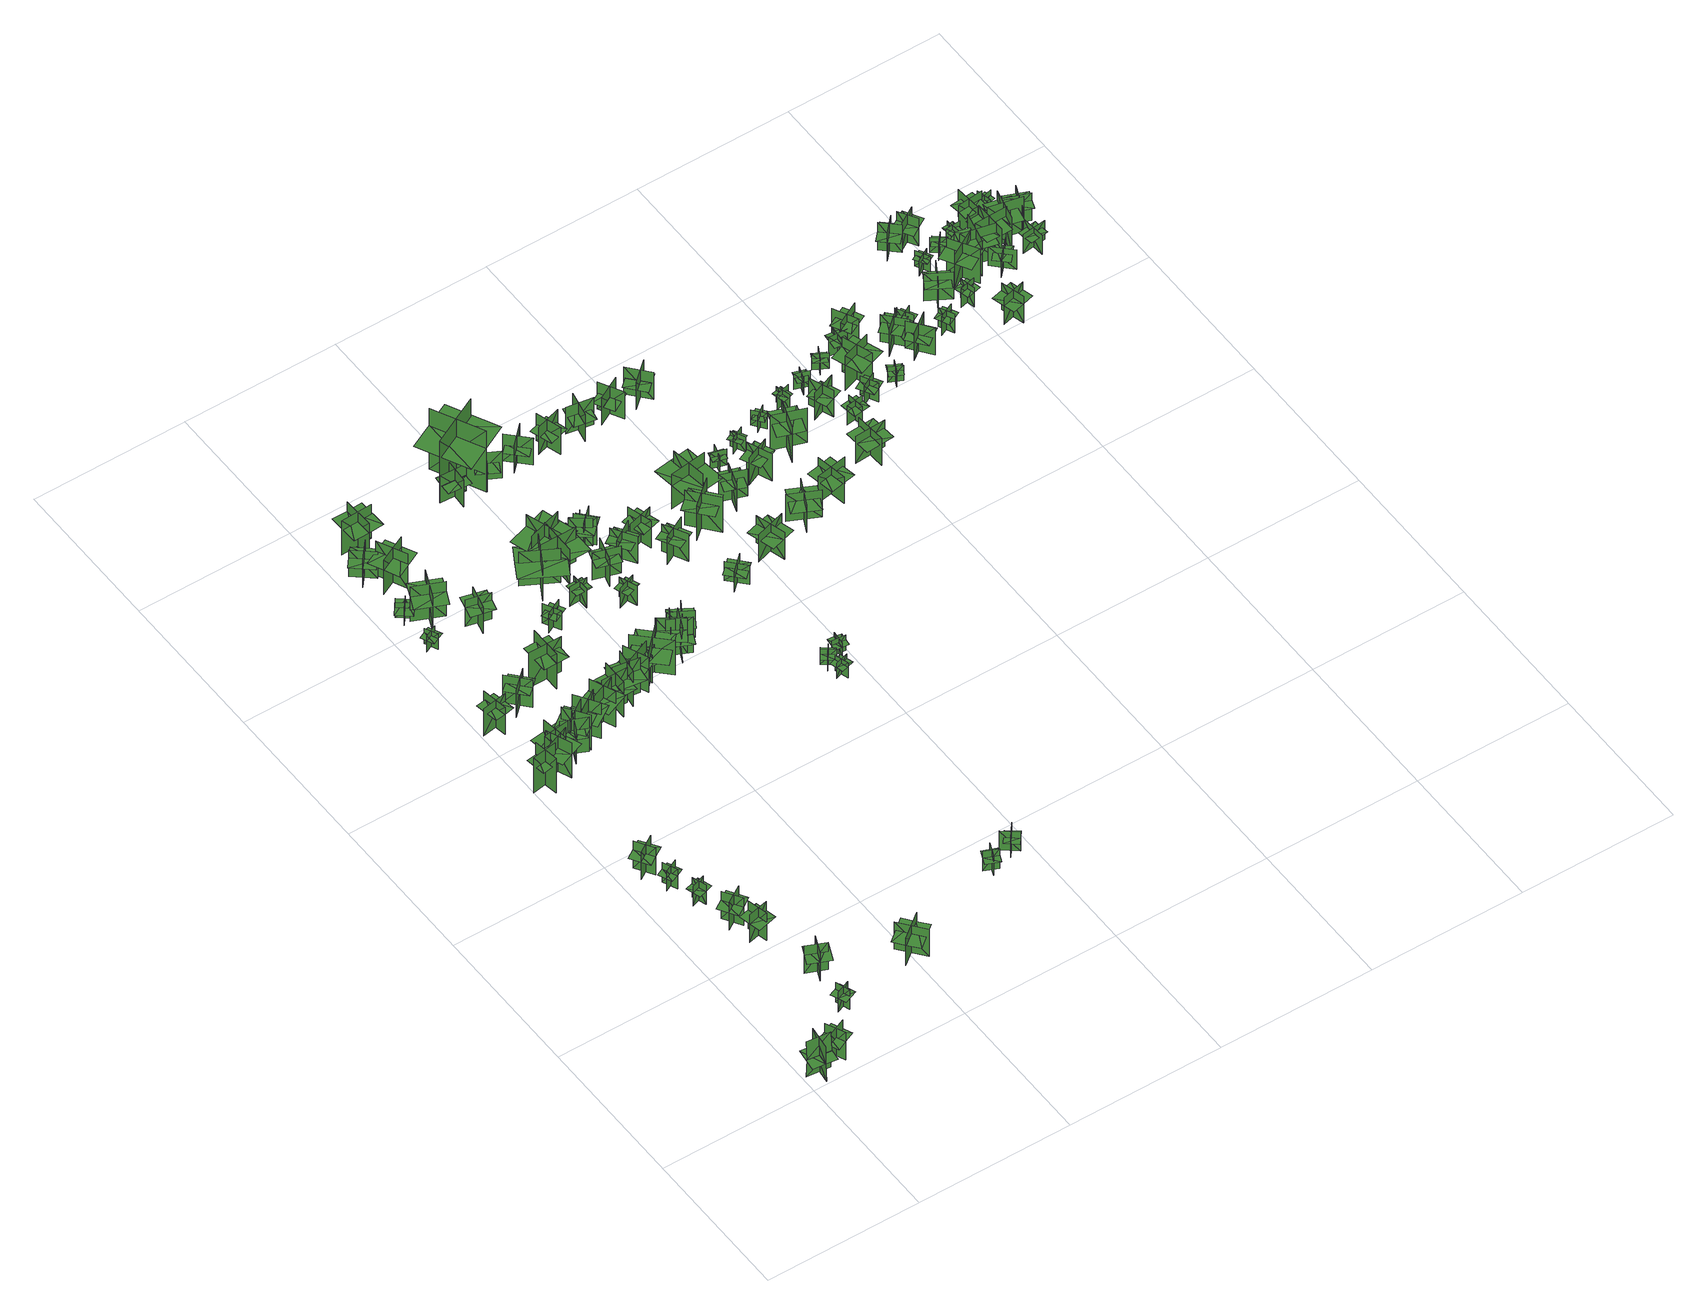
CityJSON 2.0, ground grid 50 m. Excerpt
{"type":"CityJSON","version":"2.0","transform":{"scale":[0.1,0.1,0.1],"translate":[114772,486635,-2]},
"CityObjects":{
"tree1":{"type":"SolitaryVegetationObject","geometry":[{"type":"MultiSurface","lod":"1","boundaries":[[[0,1,2]],[[0,2,3]],[[4,5,6]],[[4,6,7]],[[8,9,5]],[[8,5,4]],[[10,11,1]],[[10,1,0]],[[0,1,12]],[[0,12,13]],[[0,14,15]],[[0,15,1]]]}]},
"tree2":{"type":"SolitaryVegetationObject","geometry":[{"type":"MultiSurface","lod":"1","boundaries":[[[16,17,18]],[[16,18,19]],[[20,21,22]],[[20,22,23]],[[24,25,26]],[[24,26,27]],[[24,28,29]],[[24,29,25]]]}]},
"tree3":{"type":"SolitaryVegetationObject","geometry":[{"type":"MultiSurface","lod":"1","boundaries":[[[30,31,32]],[[30,32,33]],[[34,35,36]],[[34,36,37]],[[38,39,40]],[[38,40,41]],[[38,42,43]],[[38,43,39]]]}]},
"tree4":{"type":"SolitaryVegetationObject","geometry":[{"type":"MultiSurface","lod":"1","boundaries":[[[44,45,46]],[[44,46,47]],[[48,49,50]],[[48,50,51]],[[52,53,54]],[[52,54,55]],[[52,56,57]],[[52,57,53]]]}]},
"tree5":{"type":"SolitaryVegetationObject","geometry":[{"type":"MultiSurface","lod":"1","boundaries":[[[58,59,60]],[[58,60,61]],[[62,63,64]],[[62,64,65]],[[66,67,68]],[[66,68,69]],[[66,70,71]],[[66,71,67]]]}]},
"tree6":{"type":"SolitaryVegetationObject","geometry":[{"type":"MultiSurface","lod":"1","boundaries":[[[72,73,74]],[[72,74,75]],[[76,77,78]],[[76,78,79]],[[80,81,82]],[[80,82,83]],[[80,84,85]],[[80,85,81]]]}]},
"tree7":{"type":"SolitaryVegetationObject","geometry":[{"type":"MultiSurface","lod":"1","boundaries":[[[86,87,88]],[[86,88,89]],[[90,91,92]],[[90,92,93]],[[94,95,96]],[[94,96,97]],[[94,98,99]],[[94,99,95]]]}]},
"tree8":{"type":"SolitaryVegetationObject","geometry":[{"type":"MultiSurface","lod":"1","boundaries":[[[100,101,102]],[[100,102,103]],[[104,105,106]],[[104,106,107]],[[108,109,110]],[[108,110,111]],[[108,112,113]],[[108,113,109]]]}]},
"tree9":{"type":"SolitaryVegetationObject","geometry":[{"type":"MultiSurface","lod":"1","boundaries":[[[114,115,116]],[[114,116,117]],[[118,119,120]],[[118,120,121]],[[122,123,124]],[[122,124,125]],[[122,126,127]],[[122,127,123]]]}]},
"tree10":{"type":"SolitaryVegetationObject","geometry":[{"type":"MultiSurface","lod":"1","boundaries":[[[128,129,130]],[[128,130,131]],[[132,133,134]],[[132,134,135]],[[136,137,138]],[[136,138,139]],[[136,139,140]],[[136,140,141]]]}]},
"tree11":{"type":"SolitaryVegetationObject","geometry":[{"type":"MultiSurface","lod":"1","boundaries":[[[142,143,144]],[[142,144,145]],[[146,147,148]],[[146,148,149]],[[150,151,152]],[[150,152,153]],[[150,154,155]],[[150,155,151]]]}]},
"tree12":{"type":"SolitaryVegetationObject","geometry":[{"type":"MultiSurface","lod":"1","boundaries":[[[156,157,158]],[[156,158,159]],[[160,161,162]],[[160,162,163]],[[164,165,166]],[[164,166,167]],[[164,168,169]],[[164,169,165]]]}]},
"tree13":{"type":"SolitaryVegetationObject","geometry":[{"type":"MultiSurface","lod":"1","boundaries":[[[170,171,172]],[[170,172,173]],[[174,175,176]],[[174,176,177]],[[178,179,180]],[[178,180,181]],[[178,182,183]],[[178,183,179]]]}]},
"tree14":{"type":"SolitaryVegetationObject","geometry":[{"type":"MultiSurface","lod":"1","boundaries":[[[184,185,186]],[[184,186,187]],[[188,189,190]],[[188,190,191]],[[192,193,194]],[[192,194,195]],[[192,195,196]],[[192,196,197]]]}]},
"tree15":{"type":"SolitaryVegetationObject","geometry":[{"type":"MultiSurface","lod":"1","boundaries":[[[198,199,200]],[[198,200,201]],[[202,203,204]],[[202,204,205]],[[206,207,208]],[[206,208,209]],[[206,209,210]],[[206,210,211]]]}]},
"tree16":{"type":"SolitaryVegetationObject","geometry":[{"type":"MultiSurface","lod":"1","boundaries":[[[212,213,214]],[[212,214,215]],[[216,217,218]],[[216,218,219]],[[220,221,222]],[[220,222,223]],[[220,224,225]],[[220,225,221]]]}]},
"tree17":{"type":"SolitaryVegetationObject","geometry":[{"type":"MultiSurface","lod":"1","boundaries":[[[226,227,228]],[[226,228,229]],[[230,231,232]],[[230,232,233]],[[234,235,236]],[[234,236,237]],[[234,238,239]],[[234,239,235]]]}]},
"tree18":{"type":"SolitaryVegetationObject","geometry":[{"type":"MultiSurface","lod":"1","boundaries":[[[240,241,242]],[[240,242,243]],[[244,245,246]],[[244,246,247]],[[248,249,250]],[[248,250,251]],[[248,251,252]],[[248,252,253]]]}]},
"tree19":{"type":"SolitaryVegetationObject","geometry":[{"type":"MultiSurface","lod":"1","boundaries":[[[254,255,256]],[[254,256,257]],[[258,259,260]],[[258,260,261]],[[262,263,264]],[[262,264,265]],[[262,266,267]],[[262,267,263]]]}]},
"tree20":{"type":"SolitaryVegetationObject","geometry":[{"type":"MultiSurface","lod":"1","boundaries":[[[268,269,270]],[[268,270,271]],[[272,273,274]],[[272,274,275]],[[276,277,278]],[[276,278,279]],[[276,279,280]],[[276,280,281]]]}]},
"tree21":{"type":"SolitaryVegetationObject","geometry":[{"type":"MultiSurface","lod":"1","boundaries":[[[282,283,284]],[[282,284,285]],[[286,287,288]],[[286,288,289]],[[290,291,292]],[[290,292,293]],[[290,293,294]],[[290,294,295]]]}]},
"tree22":{"type":"SolitaryVegetationObject","geometry":[{"type":"MultiSurface","lod":"1","boundaries":[[[296,297,298]],[[296,298,299]],[[300,301,302]],[[300,302,303]],[[304,305,306]],[[304,306,307]],[[304,308,309]],[[304,309,305]]]}]},
"tree23":{"type":"SolitaryVegetationObject","geometry":[{"type":"MultiSurface","lod":"1","boundaries":[[[310,311,312]],[[310,312,313]],[[314,315,316]],[[314,316,317]],[[318,319,320]],[[318,320,321]],[[318,321,322]],[[318,322,323]]]}]},
"tree24":{"type":"SolitaryVegetationObject","geometry":[{"type":"MultiSurface","lod":"1","boundaries":[[[324,325,326]],[[324,326,327]],[[328,329,330]],[[328,330,331]],[[332,333,334]],[[332,334,335]],[[332,336,337]],[[332,337,333]]]}]},
"tree25":{"type":"SolitaryVegetationObject","geometry":[{"type":"MultiSurface","lod":"1","boundaries":[[[338,339,340]],[[338,340,341]],[[342,343,344]],[[342,344,345]],[[346,347,348]],[[346,348,349]],[[346,349,350]],[[346,350,351]]]}]},
"tree26":{"type":"SolitaryVegetationObject","geometry":[{"type":"MultiSurface","lod":"1","boundaries":[[[352,353,354]],[[352,354,355]],[[356,357,358]],[[356,358,359]],[[360,361,362]],[[360,362,363]],[[360,364,365]],[[360,365,361]]]}]},
"tree27":{"type":"SolitaryVegetationObject","geometry":[{"type":"MultiSurface","lod":"1","boundaries":[[[366,367,368]],[[366,368,369]],[[370,371,372]],[[370,372,373]],[[374,375,376]],[[374,376,377]],[[374,377,378]],[[374,378,379]]]}]},
"tree28":{"type":"SolitaryVegetationObject","geometry":[{"type":"MultiSurface","lod":"1","boundaries":[[[380,381,382]],[[380,382,383]],[[384,385,386]],[[384,386,387]],[[388,389,390]],[[388,390,391]],[[388,391,392]],[[388,392,393]]]}]},
"tree29":{"type":"SolitaryVegetationObject","geometry":[{"type":"MultiSurface","lod":"1","boundaries":[[[394,395,396]],[[394,396,397]],[[398,399,400]],[[398,400,401]],[[402,403,404]],[[402,404,405]],[[402,406,407]],[[402,407,403]]]}]},
"tree30":{"type":"SolitaryVegetationObject","geometry":[{"type":"MultiSurface","lod":"1","boundaries":[[[408,409,410]],[[408,410,411]],[[412,413,414]],[[412,414,415]],[[416,417,418]],[[416,418,419]],[[416,420,421]],[[416,421,417]]]}]},
"tree31":{"type":"SolitaryVegetationObject","geometry":[{"type":"MultiSurface","lod":"1","boundaries":[[[422,423,424]],[[422,424,425]],[[426,427,428]],[[426,428,429]],[[430,431,432]],[[430,432,433]],[[430,434,435]],[[430,435,431]]]}]},
"tree32":{"type":"SolitaryVegetationObject","geometry":[{"type":"MultiSurface","lod":"1","boundaries":[[[436,437,438]],[[436,438,439]],[[440,441,442]],[[440,442,443]],[[444,445,446]],[[444,446,447]],[[444,448,449]],[[444,449,445]]]}]},
"tree33":{"type":"SolitaryVegetationObject","geometry":[{"type":"MultiSurface","lod":"1","boundaries":[[[450,451,452]],[[450,452,453]],[[454,455,456]],[[454,456,457]],[[458,459,460]],[[458,460,461]],[[458,461,462]],[[458,462,463]]]}]},
"tree34":{"type":"SolitaryVegetationObject","geometry":[{"type":"MultiSurface","lod":"1","boundaries":[[[464,465,466]],[[464,466,467]],[[468,469,470]],[[468,470,471]],[[472,473,474]],[[472,474,475]],[[472,476,477]],[[472,477,473]]]}]},
"tree35":{"type":"SolitaryVegetationObject","geometry":[{"type":"MultiSurface","lod":"1","boundaries":[[[478,479,480]],[[478,480,481]],[[482,483,484]],[[482,484,485]],[[486,487,488]],[[486,488,489]],[[486,489,490]],[[486,490,491]]]}]},
"tree36":{"type":"SolitaryVegetationObject","geometry":[{"type":"MultiSurface","lod":"1","boundaries":[[[492,493,494]],[[492,494,495]],[[496,497,498]],[[496,498,499]],[[500,501,502]],[[500,502,503]],[[500,504,505]],[[500,505,501]]]}]},
"tree37":{"type":"SolitaryVegetationObject","geometry":[{"type":"MultiSurface","lod":"1","boundaries":[[[506,507,508]],[[506,508,509]],[[510,511,512]],[[510,512,513]],[[514,515,516]],[[514,516,517]],[[514,518,519]],[[514,519,515]]]}]},
"tree38":{"type":"SolitaryVegetationObject","geometry":[{"type":"MultiSurface","lod":"1","boundaries":[[[520,521,522]],[[520,522,523]],[[524,525,526]],[[524,526,527]],[[528,529,530]],[[528,530,531]],[[528,531,532]],[[528,532,533]]]}]},
"tree39":{"type":"SolitaryVegetationObject","geometry":[{"type":"MultiSurface","lod":"1","boundaries":[[[534,535,536]],[[534,536,537]],[[538,539,540]],[[538,540,541]],[[542,543,539]],[[542,539,538]],[[544,545,535]],[[544,535,534]],[[534,535,546]],[[534,546,547]],[[534,548,549]],[[534,549,535]]]}]},
"tree40":{"type":"SolitaryVegetationObject","geometry":[{"type":"MultiSurface","lod":"1","boundaries":[[[550,551,552]],[[550,552,553]],[[554,555,556]],[[554,556,557]],[[558,559,560]],[[558,560,561]],[[558,561,562]],[[558,562,563]]]}]},
"tree41":{"type":"SolitaryVegetationObject","geometry":[{"type":"MultiSurface","lod":"1","boundaries":[[[564,565,566]],[[564,566,567]],[[568,569,570]],[[568,570,571]],[[572,573,574]],[[572,574,575]],[[572,575,576]],[[572,576,577]]]}]},
"tree42":{"type":"SolitaryVegetationObject","geometry":[{"type":"MultiSurface","lod":"1","boundaries":[[[578,579,580]],[[578,580,581]],[[582,583,584]],[[582,584,585]],[[586,587,588]],[[586,588,589]],[[586,589,590]],[[586,590,591]]]}]},
"tree43":{"type":"SolitaryVegetationObject","geometry":[{"type":"MultiSurface","lod":"1","boundaries":[[[592,593,594]],[[592,594,595]],[[596,597,598]],[[596,598,599]],[[600,601,602]],[[600,602,603]],[[600,604,605]],[[600,605,601]]]}]},
"tree44":{"type":"SolitaryVegetationObject","geometry":[{"type":"MultiSurface","lod":"1","boundaries":[[[606,607,608]],[[606,608,609]],[[610,611,612]],[[610,612,613]],[[614,615,616]],[[614,616,617]],[[614,618,619]],[[614,619,615]]]}]},
"tree45":{"type":"SolitaryVegetationObject","geometry":[{"type":"MultiSurface","lod":"1","boundaries":[[[620,621,622]],[[620,622,623]],[[624,625,626]],[[624,626,627]],[[628,629,630]],[[628,630,631]],[[628,632,633]],[[628,633,629]]]}]},
"tree46":{"type":"SolitaryVegetationObject","geometry":[{"type":"MultiSurface","lod":"1","boundaries":[[[634,635,636]],[[634,636,637]],[[638,639,640]],[[638,640,641]],[[642,643,644]],[[642,644,645]],[[642,645,646]],[[642,646,647]]]}]},
"tree47":{"type":"SolitaryVegetationObject","geometry":[{"type":"MultiSurface","lod":"1","boundaries":[[[648,649,650]],[[648,650,651]],[[652,653,654]],[[652,654,655]],[[656,657,658]],[[656,658,659]],[[656,660,661]],[[656,661,657]]]}]},
"tree48":{"type":"SolitaryVegetationObject","geometry":[{"type":"MultiSurface","lod":"1","boundaries":[[[662,663,664]],[[662,664,665]],[[666,667,668]],[[666,668,669]],[[670,671,672]],[[670,672,673]],[[670,674,675]],[[670,675,671]]]}]},
"tree49":{"type":"SolitaryVegetationObject","geometry":[{"type":"MultiSurface","lod":"1","boundaries":[[[676,677,678]],[[676,678,679]],[[680,681,682]],[[680,682,683]],[[684,685,686]],[[684,686,687]],[[684,688,689]],[[684,689,685]]]}]},
"tree50":{"type":"SolitaryVegetationObject","geometry":[{"type":"MultiSurface","lod":"1","boundaries":[[[690,691,692]],[[690,692,693]],[[694,695,696]],[[694,696,697]],[[698,699,700]],[[698,700,701]],[[698,702,703]],[[698,703,699]]]}]},
"tree51":{"type":"SolitaryVegetationObject","geometry":[{"type":"MultiSurface","lod":"1","boundaries":[[[704,705,706]],[[704,706,707]],[[708,709,710]],[[708,710,711]],[[712,713,714]],[[712,714,715]],[[712,715,716]],[[712,716,717]]]}]},
"tree52":{"type":"SolitaryVegetationObject","geometry":[{"type":"MultiSurface","lod":"1","boundaries":[[[718,719,720]],[[718,720,721]],[[722,723,724]],[[722,724,725]],[[726,727,728]],[[726,728,729]],[[726,729,730]],[[726,730,731]]]}]},
"tree53":{"type":"SolitaryVegetationObject","geometry":[{"type":"MultiSurface","lod":"1","boundaries":[[[732,733,734]],[[732,734,735]],[[736,737,738]],[[736,738,739]],[[740,741,742]],[[740,742,743]],[[740,744,745]],[[740,745,741]]]}]},
"tree54":{"type":"SolitaryVegetationObject","geometry":[{"type":"MultiSurface","lod":"1","boundaries":[[[746,747,748]],[[746,748,749]],[[750,751,752]],[[750,752,753]],[[754,755,756]],[[754,756,757]],[[754,757,758]],[[754,758,759]]]}]},
"tree55":{"type":"SolitaryVegetationObject","geometry":[{"type":"MultiSurface","lod":"1","boundaries":[[[760,761,762]],[[760,762,763]],[[764,765,766]],[[764,766,767]],[[768,769,770]],[[768,770,771]],[[768,772,773]],[[768,773,769]]]}]},
"tree56":{"type":"SolitaryVegetationObject","geometry":[{"type":"MultiSurface","lod":"1","boundaries":[[[774,775,776]],[[774,776,777]],[[778,779,780]],[[778,780,781]],[[782,783,784]],[[782,784,785]],[[782,786,787]],[[782,787,783]]]}]},
"tree57":{"type":"SolitaryVegetationObject","geometry":[{"type":"MultiSurface","lod":"1","boundaries":[[[788,789,790]],[[788,790,791]],[[792,793,794]],[[792,794,795]],[[796,797,798]],[[796,798,799]],[[796,799,800]],[[796,800,801]]]}]},
"tree58":{"type":"SolitaryVegetationObject","geometry":[{"type":"MultiSurface","lod":"1","boundaries":[[[802,803,804]],[[802,804,805]],[[806,807,808]],[[806,808,809]],[[810,811,812]],[[810,812,813]],[[810,814,815]],[[810,815,811]]]}]},
"tree59":{"type":"SolitaryVegetationObject","geometry":[{"type":"MultiSurface","lod":"1","boundaries":[[[816,817,818]],[[816,818,819]],[[820,821,822]],[[820,822,823]],[[824,825,826]],[[824,826,827]],[[824,828,829]],[[824,829,825]]]}]},
"tree60":{"type":"SolitaryVegetationObject","geometry":[{"type":"MultiSurface","lod":"1","boundaries":[[[830,831,832]],[[830,832,833]],[[834,835,836]],[[834,836,837]],[[838,839,840]],[[838,840,841]],[[838,841,842]],[[838,842,843]]]}]},
"tree61":{"type":"SolitaryVegetationObject","geometry":[{"type":"MultiSurface","lod":"1","boundaries":[[[844,845,846]],[[844,846,847]],[[848,849,850]],[[848,850,851]],[[852,853,854]],[[852,854,855]],[[852,855,856]],[[852,856,857]]]}]},
"tree62":{"type":"SolitaryVegetationObject","geometry":[{"type":"MultiSurface","lod":"1","boundaries":[[[858,859,860]],[[858,860,861]],[[862,863,864]],[[862,864,865]],[[866,867,868]],[[866,868,869]],[[866,870,871]],[[866,871,867]]]}]},
"tree63":{"type":"SolitaryVegetationObject","geometry":[{"type":"MultiSurface","lod":"1","boundaries":[[[872,873,874]],[[872,874,875]],[[876,877,878]],[[876,878,879]],[[880,881,882]],[[880,882,883]],[[880,884,885]],[[880,885,881]]]}]},
"tree64":{"type":"SolitaryVegetationObject","geometry":[{"type":"MultiSurface","lod":"1","boundaries":[[[886,887,888]],[[886,888,889]],[[890,891,892]],[[890,892,893]],[[894,895,896]],[[894,896,897]],[[894,898,899]],[[894,899,895]]]}]},
"tree65":{"type":"SolitaryVegetationObject","geometry":[{"type":"MultiSurface","lod":"1","boundaries":[[[900,901,902]],[[900,902,903]],[[904,905,906]],[[904,906,907]],[[908,909,910]],[[908,910,911]],[[908,911,912]],[[908,912,913]]]}]},
"tree66":{"type":"SolitaryVegetationObject","geometry":[{"type":"MultiSurface","lod":"1","boundaries":[[[914,915,916]],[[914,916,917]],[[918,919,920]],[[918,920,921]],[[922,923,924]],[[922,924,925]],[[922,926,927]],[[922,927,923]]]}]},
"tree67":{"type":"SolitaryVegetationObject","geometry":[{"type":"MultiSurface","lod":"1","boundaries":[[[928,929,930]],[[928,930,931]],[[932,933,934]],[[932,934,935]],[[936,937,938]],[[936,938,939]],[[936,940,941]],[[936,941,937]]]}]},
"tree68":{"type":"SolitaryVegetationObject","geometry":[{"type":"MultiSurface","lod":"1","boundaries":[[[942,943,944]],[[942,944,945]],[[946,947,948]],[[946,948,949]],[[950,951,952]],[[950,952,953]],[[950,954,955]],[[950,955,951]]]}]},
"tree69":{"type":"SolitaryVegetationObject","geometry":[{"type":"MultiSurface","lod":"1","boundaries":[[[956,957,958]],[[956,958,959]],[[960,961,962]],[[960,962,963]],[[964,965,966]],[[964,966,967]],[[964,968,969]],[[964,969,965]]]}]},
"tree70":{"type":"SolitaryVegetationObject","geometry":[{"type":"MultiSurface","lod":"1","boundaries":[[[970,971,972]],[[970,972,973]],[[974,975,976]],[[974,976,977]],[[978,979,980]],[[978,980,981]],[[978,981,982]],[[978,982,983]]]}]},
"tree71":{"type":"SolitaryVegetationObject","geometry":[{"type":"MultiSurface","lod":"1","boundaries":[[[984,985,986]],[[984,986,987]],[[988,989,990]],[[988,990,991]],[[992,993,994]],[[992,994,995]],[[992,996,997]],[[992,997,993]]]}]},
"tree72":{"type":"SolitaryVegetationObject","geometry":[{"type":"MultiSurface","lod":"1","boundaries":[[[998,999,1000]],[[998,1000,1001]],[[1002,1003,1004]],[[1002,1004,1005]],[[1006,1007,1008]],[[1006,1008,1009]],[[1006,1010,1011]],[[1006,1011,1007]]]}]},
"tree73":{"type":"SolitaryVegetationObject","geometry":[{"type":"MultiSurface","lod":"1","boundaries":[[[1012,1013,1014]],[[1012,1014,1015]],[[1016,1017,1018]],[[1016,1018,1019]],[[1020,1021,1022]],[[1020,1022,1023]],[[1020,1024,1025]],[[1020,1025,1021]]]}]},
"tree74":{"type":"SolitaryVegetationObject","geometry":[{"type":"MultiSurface","lod":"1","boundaries":[[[1026,1027,1028]],[[1026,1028,1029]],[[1030,1031,1032]],[[1030,1032,1033]],[[1034,1035,1036]],[[1034,1036,1037]],[[1034,1037,1038]],[[1034,1038,1039]]]}]},
"tree75":{"type":"SolitaryVegetationObject","geometry":[{"type":"MultiSurface","lod":"1","boundaries":[[[1040,1041,1042]],[[1040,1042,1043]],[[1044,1045,1046]],[[1044,1046,1047]],[[1048,1049,1050]],[[1048,1050,1051]],[[1048,1051,1052]],[[1048,1052,1053]]]}]},
"tree76":{"type":"SolitaryVegetationObject","geometry":[{"type":"MultiSurface","lod":"1","boundaries":[[[1054,1055,1056]],[[1054,1056,1057]],[[1058,1059,1060]],[[1058,1060,1061]],[[1062,1063,1064]],[[1062,1064,1065]],[[1062,1066,1067]],[[1062,1067,1063]]]}]},
"tree77":{"type":"SolitaryVegetationObject","geometry":[{"type":"MultiSurface","lod":"1","boundaries":[[[1068,1069,1070]],[[1068,1070,1071]],[[1072,1073,1074]],[[1072,1074,1075]],[[1076,1077,1078]],[[1076,1078,1079]],[[1076,1079,1080]],[[1076,1080,1081]]]}]},
"tree78":{"type":"SolitaryVegetationObject","geometry":[{"type":"MultiSurface","lod":"1","boundaries":[[[1082,1083,1084]],[[1082,1084,1085]],[[1086,1087,1088]],[[1086,1088,1089]],[[1090,1091,1092]],[[1090,1092,1093]],[[1090,1094,1095]],[[1090,1095,1091]]]}]},
"tree79":{"type":"SolitaryVegetationObject","geometry":[{"type":"MultiSurface","lod":"1","boundaries":[[[1096,1097,1098]],[[1096,1098,1099]],[[1100,1101,1102]],[[1100,1102,1103]],[[1104,1105,1106]],[[1104,1106,1107]],[[1104,1107,1108]],[[1104,1108,1109]]]}]},
"tree80":{"type":"SolitaryVegetationObject","geometry":[{"type":"MultiSurface","lod":"1","boundaries":[[[1110,1111,1112]],[[1110,1112,1113]],[[1114,1115,1116]],[[1114,1116,1117]],[[1118,1119,1120]],[[1118,1120,1121]],[[1118,1121,1122]],[[1118,1122,1123]]]}]},
"tree81":{"type":"SolitaryVegetationObject","geometry":[{"type":"MultiSurface","lod":"1","boundaries":[[[1124,1125,1126]],[[1124,1126,1127]],[[1128,1129,1130]],[[1128,1130,1131]],[[1132,1133,1134]],[[1132,1134,1135]],[[1132,1136,1137]],[[1132,1137,1133]]]}]},
"tree82":{"type":"SolitaryVegetationObject","geometry":[{"type":"MultiSurface","lod":"1","boundaries":[[[1138,1139,1140]],[[1138,1140,1141]],[[1142,1143,1144]],[[1142,1144,1145]],[[1146,1147,1148]],[[1146,1148,1149]],[[1146,1149,1150]],[[1146,1150,1151]]]}]},
"tree83":{"type":"SolitaryVegetationObject","geometry":[{"type":"MultiSurface","lod":"1","boundaries":[[[1152,1153,1154]],[[1152,1154,1155]],[[1156,1157,1158]],[[1156,1158,1159]],[[1160,1161,1162]],[[1160,1162,1163]],[[1160,1164,1165]],[[1160,1165,1161]]]}]},
"tree84":{"type":"SolitaryVegetationObject","geometry":[{"type":"MultiSurface","lod":"1","boundaries":[[[1166,1167,1168]],[[1166,1168,1169]],[[1170,1171,1172]],[[1170,1172,1173]],[[1174,1175,1176]],[[1174,1176,1177]],[[1174,1178,1179]],[[1174,1179,1175]]]}]},
"tree85":{"type":"SolitaryVegetationObject","geometry":[{"type":"MultiSurface","lod":"1","boundaries":[[[1180,1181,1182]],[[1180,1182,1183]],[[1184,1185,1186]],[[1184,1186,1187]],[[1188,1189,1190]],[[1188,1190,1191]],[[1188,1192,1193]],[[1188,1193,1189]]]}]},
"tree86":{"type":"SolitaryVegetationObject","geometry":[{"type":"MultiSurface","lod":"1","boundaries":[[[1194,1195,1196]],[[1194,1196,1197]],[[1198,1199,1200]],[[1198,1200,1201]],[[1202,1203,1204]],[[1202,1204,1205]],[[1202,1205,1206]],[[1202,1206,1207]]]}]},
"tree87":{"type":"SolitaryVegetationObject","geometry":[{"type":"MultiSurface","lod":"1","boundaries":[[[1208,1209,1210]],[[1208,1210,1211]],[[1212,1213,1214]],[[1212,1214,1215]],[[1216,1217,1218]],[[1216,1218,1219]],[[1216,1219,1220]],[[1216,1220,1221]]]}]},
"tree88":{"type":"SolitaryVegetationObject","geometry":[{"type":"MultiSurface","lod":"1","boundaries":[[[1222,1223,1224]],[[1222,1224,1225]],[[1226,1227,1228]],[[1226,1228,1229]],[[1230,1231,1232]],[[1230,1232,1233]],[[1230,1234,1235]],[[1230,1235,1231]]]}]},
"tree89":{"type":"SolitaryVegetationObject","geometry":[{"type":"MultiSurface","lod":"1","boundaries":[[[1236,1237,1238]],[[1236,1238,1239]],[[1240,1241,1242]],[[1240,1242,1243]],[[1244,1245,1246]],[[1244,1246,1247]],[[1244,1247,1248]],[[1244,1248,1249]]]}]},
"tree90":{"type":"SolitaryVegetationObject","geometry":[{"type":"MultiSurface","lod":"1","boundaries":[[[1250,1251,1252]],[[1250,1252,1253]],[[1254,1255,1256]],[[1254,1256,1257]],[[1258,1259,1260]],[[1258,1260,1261]],[[1258,1262,1263]],[[1258,1263,1259]]]}]},
"tree91":{"type":"SolitaryVegetationObject","geometry":[{"type":"MultiSurface","lod":"1","boundaries":[[[1264,1265,1266]],[[1264,1266,1267]],[[1268,1269,1270]],[[1268,1270,1271]],[[1272,1273,1274]],[[1272,1274,1275]],[[1272,1276,1277]],[[1272,1277,1273]]]}]},
"tree92":{"type":"SolitaryVegetationObject","geometry":[{"type":"MultiSurface","lod":"1","boundaries":[[[1278,1279,1280]],[[1278,1280,1281]],[[1282,1283,1284]],[[1282,1284,1285]],[[1286,1287,1288]],[[1286,1288,1289]],[[1286,1289,1290]],[[1286,1290,1291]]]}]},
"tree93":{"type":"SolitaryVegetationObject","geometry":[{"type":"MultiSurface","lod":"1","boundaries":[[[1292,1293,1294]],[[1292,1294,1295]],[[1296,1297,1298]],[[1296,1298,1299]],[[1300,1301,1302]],[[1300,1302,1303]],[[1300,1303,1304]],[[1300,1304,1305]]]}]},
"tree94":{"type":"SolitaryVegetationObject","geometry":[{"type":"MultiSurface","lod":"1","boundaries":[[[1306,1307,1308]],[[1306,1308,1309]],[[1310,1311,1312]],[[1310,1312,1313]],[[1314,1315,1316]],[[1314,1316,1317]],[[1314,1318,1319]],[[1314,1319,1315]]]}]},
"tree95":{"type":"SolitaryVegetationObject","geometry":[{"type":"MultiSurface","lod":"1","boundaries":[[[1320,1321,1322]],[[1320,1322,1323]],[[1324,1325,1326]],[[1324,1326,1327]],[[1328,1329,1330]],[[1328,1330,1331]],[[1328,1332,1333]],[[1328,1333,1329]]]}]},
"tree96":{"type":"SolitaryVegetationObject","geometry":[{"type":"MultiSurface","lod":"1","boundaries":[[[1334,1335,1336]],[[1334,1336,1337]],[[1338,1339,1340]],[[1338,1340,1341]],[[1342,1343,1344]],[[1342,1344,1345]],[[1342,1346,1347]],[[1342,1347,1343]]]}]},
"tree97":{"type":"SolitaryVegetationObject","geometry":[{"type":"MultiSurface","lod":"1","boundaries":[[[1348,1349,1350]],[[1348,1350,1351]],[[1352,1353,1354]],[[1352,1354,1355]],[[1356,1357,1358]],[[1356,1358,1359]],[[1356,1360,1361]],[[1356,1361,1357]]]}]},
"tree98":{"type":"SolitaryVegetationObject","geometry":[{"type":"MultiSurface","lod":"1","boundaries":[[[1362,1363,1364]],[[1362,1364,1365]],[[1366,1367,1368]],[[1366,1368,1369]],[[1370,1371,1372]],[[1370,1372,1373]],[[1370,1373,1374]],[[1370,1374,1375]]]}]},
"tree99":{"type":"SolitaryVegetationObject","geometry":[{"type":"MultiSurface","lod":"1","boundaries":[[[1376,1377,1378]],[[1376,1378,1379]],[[1380,1381,1382]],[[1380,1382,1383]],[[1384,1385,1386]],[[1384,1386,1387]],[[1384,1388,1389]],[[1384,1389,1385]]]}]},
"tree100":{"type":"SolitaryVegetationObject","geometry":[{"type":"MultiSurface","lod":"1","boundaries":[[[1390,1391,1392]],[[1390,1392,1393]],[[1394,1395,1396]],[[1394,1396,1397]],[[1398,1399,1400]],[[1398,1400,1401]],[[1398,1402,1403]],[[1398,1403,1399]]]}]},
"tree101":{"type":"SolitaryVegetationObject","geometry":[{"type":"MultiSurface","lod":"1","boundaries":[[[1404,1405,1406]],[[1404,1406,1407]],[[1408,1409,1410]],[[1408,1410,1411]],[[1412,1413,1414]],[[1412,1414,1415]],[[1412,1416,1417]],[[1412,1417,1413]]]}]},
"tree102":{"type":"SolitaryVegetationObject","geometry":[{"type":"MultiSurface","lod":"1","boundaries":[[[1418,1419,1420]],[[1418,1420,1421]],[[1422,1423,1424]],[[1422,1424,1425]],[[1426,1427,1428]],[[1426,1428,1429]],[[1426,1429,1430]],[[1426,1430,1431]]]}]},
"tree103":{"type":"SolitaryVegetationObject","geometry":[{"type":"MultiSurface","lod":"1","boundaries":[[[1432,1433,1434]],[[1432,1434,1435]],[[1436,1437,1438]],[[1436,1438,1439]],[[1440,1441,1442]],[[1440,1442,1443]],[[1440,1444,1445]],[[1440,1445,1441]]]}]},
"tree104":{"type":"SolitaryVegetationObject","geometry":[{"type":"MultiSurface","lod":"1","boundaries":[[[1446,1447,1448]],[[1446,1448,1449]],[[1450,1451,1452]],[[1450,1452,1453]],[[1454,1455,1456]],[[1454,1456,1457]],[[1454,1458,1459]],[[1454,1459,1455]]]}]}
},
"vertices":[
[45,9,81],[54,84,81],[15,89,81],[6,13,81],[12,50,81],[87,40,81],[88,45,151],[12,54,151],[12,54,10],[88,45,10],[48,8,10],[58,84,10],[54,84,151],[45,9,151],[83,4,81],[93,80,81],
[156,86,11],[96,59,11],[96,59,121],[156,86,121],[108,104,11],[136,43,11],[136,43,121],[108,104,121],[108,104,85],[136,43,85],[169,58,85],[141,119,85],[75,89,85],[103,28,85],
[234,233,11],[251,189,11],[251,189,90],[234,233,90],[219,200,11],[263,217,11],[263,217,90],[219,200,90],[219,200,64],[263,217,64],[254,241,64],[210,224,64],[229,176,64],[273,193,64],
[114,942,10],[58,906,10],[58,906,120],[114,942,120],[64,953,10],[100,897,10],[100,897,120],[64,953,120],[64,953,85],[100,897,85],[131,917,85],[94,973,85],[34,933,85],[70,877,85],
[133,852,11],[90,832,11],[90,832,90],[133,852,90],[99,865,11],[119,821,11],[119,821,90],[99,865,90],[99,865,64],[119,821,64],[142,832,64],[123,875,64],[76,854,64],[95,811,64],
[226,370,9],[287,344,9],[287,344,119],[226,370,119],[245,323,9],[271,384,9],[271,384,119],[245,323,119],[245,323,84],[271,384,84],[238,398,84],[211,337,84],[278,308,84],[304,369,84],
[205,654,9],[149,618,9],[149,618,119],[205,654,119],[155,665,9],[191,609,9],[191,609,119],[155,665,119],[155,665,84],[191,609,84],[222,629,84],[186,685,84],[125,645,84],[161,590,84],
[194,591,12],[209,526,12],[209,526,122],[194,591,122],[167,547,12],[232,562,12],[232,562,122],[167,547,122],[167,547,86],[232,562,86],[224,598,86],[159,583,86],[176,512,86],[240,527,86],
[118,746,10],[163,761,10],[163,761,89],[118,746,89],[150,730,10],[135,775,10],[135,775,89],[150,730,89],[150,730,63],[135,775,63],[111,767,63],[126,722,63],[175,738,63],[160,783,63],
[81,1349,9],[0,1336,9],[0,1336,149],[81,1349,149],[37,1380,9],[37,1380,149],[50,1300,149],[50,1300,9],[37,1377,104],[4,1372,104],[14,1308,104],[48,1313,104],[81,1318,104],[71,1383,104],
[56,1346,9],[135,1378,9],[135,1378,151],[56,1346,151],[116,1321,9],[84,1400,9],[84,1400,151],[116,1321,151],[116,1321,105],[84,1400,105],[41,1382,105],[73,1303,105],[160,1338,105],[128,1417,105],
[153,1394,10],[69,1382,10],[69,1382,152],[153,1394,152],[101,1433,10],[113,1349,10],[113,1349,152],[101,1433,152],[101,1433,105],[113,1349,105],[159,1355,105],[147,1440,105],[54,1427,105],[66,1342,105],
[42,1635,14],[56,1553,14],[56,1553,124],[42,1635,124],[5,1581,14],[86,1595,14],[86,1595,124],[5,1581,124],[43,1628,95],[56,1553,95],[89,1559,95],[75,1634,95],[11,1622,95],[24,1548,95],
[136,1406,11],[210,1373,11],[210,1373,150],[136,1406,150],[155,1356,11],[155,1356,150],[188,1430,150],[188,1430,11],[156,1358,105],[187,1345,105],[214,1404,105],[183,1418,105],[152,1432,105],[125,1372,105],
[539,226,10],[477,304,10],[477,304,119],[539,226,119],[547,297,10],[468,235,10],[468,235,119],[547,297,119],[543,295,88],[516,329,88],[444,271,88],[471,237,88],[499,203,88],[571,261,88],
[217,1374,11],[167,1444,11],[167,1444,153],[217,1374,153],[228,1439,11],[158,1389,11],[158,1389,153],[228,1439,153],[228,1439,107],[158,1389,107],[185,1351,107],[255,1401,107],[200,1477,107],[131,1427,107],
[119,1654,13],[175,1593,13],[175,1593,123],[119,1654,123],[117,1588,13],[178,1644,13],[178,1644,123],[117,1588,123],[124,1648,94],[175,1593,94],[199,1615,94],[148,1671,94],[100,1626,94],[151,1571,94],
[93,1941,17],[53,1922,17],[53,1922,79],[93,1941,79],[65,1951,17],[84,1911,17],[84,1911,79],[65,1951,79],[65,1951,62],[45,1941,62],[64,1901,62],[84,1911,62],[104,1920,62],[85,1960,62],
[218,1465,11],[265,1394,11],[265,1394,153],[218,1465,153],[205,1401,11],[276,1448,11],[276,1448,153],[205,1401,153],[205,1401,107],[276,1448,107],[251,1487,107],[179,1440,107],[231,1362,107],[302,1409,107],
[54,2074,18],[54,2074,80],[96,2041,80],[96,2041,18],[89,2077,18],[89,2077,80],[58,2037,80],[58,2037,18],[94,2083,60],[73,2100,60],[34,2050,60],[55,2033,60],[76,2017,60],[115,2067,60],
[112,1979,14],[151,2070,14],[151,2070,153],[112,1979,153],[174,2003,14],[82,2042,14],[82,2042,153],[174,2003,153],[174,2003,114],[193,2049,114],[101,2088,114],[82,2042,114],[62,1996,114],[154,1957,114],
[288,1486,11],[321,1407,11],[321,1407,153],[288,1486,153],[263,1426,11],[342,1458,11],[342,1458,153],[263,1426,153],[263,1426,106],[342,1458,106],[324,1502,106],[245,1469,106],[281,1383,106],[360,1415,106],
[46,2217,16],[96,2276,16],[96,2276,124],[46,2217,124],[98,2221,16],[38,2271,16],[38,2271,124],[98,2221,124],[98,2221,93],[122,2251,93],[63,2301,93],[38,2271,93],[13,2241,93],[73,2192,93],
[266,1716,14],[267,1610,14],[267,1610,155],[266,1716,155],[207,1656,14],[314,1656,14],[314,1656,155],[207,1656,155],[266,1707,118],[267,1610,118],[309,1610,118],[308,1707,118],[224,1706,118],[225,1609,118],
[146,2146,14],[102,2235,14],[102,2235,152],[146,2146,152],[168,2208,14],[79,2164,14],[79,2164,152],[168,2208,152],[168,2208,113],[146,2253,113],[56,2209,113],[79,2164,113],[101,2119,113],[190,2164,113],
[360,1511,9],[360,1425,9],[360,1425,151],[360,1511,151],[314,1464,9],[399,1464,9],[399,1464,151],[314,1464,151],[314,1464,105],[399,1464,105],[399,1511,105],[314,1511,105],[314,1417,105],[400,1418,105],
[237,1967,15],[219,1891,15],[219,1891,123],[237,1967,123],[193,1940,15],[268,1922,15],[268,1922,123],[193,1940,123],[193,1940,93],[184,1902,93],[259,1884,93],[268,1922,93],[277,1959,93],[202,1978,93],
[169,2353,14],[69,2349,14],[69,2349,152],[169,2353,152],[120,2398,14],[124,2299,14],[124,2299,152],[120,2398,152],[120,2398,114],[71,2397,114],[74,2297,114],[124,2299,114],[174,2301,114],[170,2400,114],
[416,1525,10],[403,1441,10],[403,1441,152],[416,1525,152],[364,1486,10],[448,1473,10],[448,1473,152],[364,1486,152],[364,1486,106],[448,1473,106],[455,1520,106],[371,1532,106],[357,1440,106],[441,1427,106],
[495,1512,11],[416,1478,11],[416,1478,153],[495,1512,153],[434,1536,11],[467,1458,11],[467,1458,153],[434,1536,153],[434,1536,106],[467,1458,106],[510,1476,106],[477,1555,106],[391,1518,106],[425,1439,106],
[419,1819,14],[367,1791,14],[367,1791,92],[419,1819,92],[374,1832,14],[402,1780,14],[402,1780,92],[374,1832,92],[415,1817,72],[367,1791,72],[378,1771,72],[426,1796,72],[404,1838,72],[356,1812,72],
[496,1548,12],[495,1482,12],[495,1482,123],[496,1548,123],[460,1512,12],[526,1512,12],[526,1512,123],[460,1512,123],[460,1512,87],[526,1512,87],[526,1548,87],[460,1549,87],[459,1476,87],[526,1476,87],
[471,1561,11],[563,1470,11],[563,1470,151],[471,1561,151],[472,1469,11],[563,1561,11],[563,1561,151],[472,1469,151],[476,1472,112],[516,1433,112],[599,1517,112],[559,1557,112],[519,1596,112],[436,1512,112],
[873,417,8],[855,373,8],[855,373,87],[873,417,87],[839,403,8],[883,385,8],[883,385,87],[839,403,87],[839,403,62],[883,385,62],[893,409,62],[849,427,62],[829,379,62],[873,361,62],
[479,2003,14],[479,2003,153],[421,1898,153],[421,1898,14],[500,1925,14],[500,1925,153],[398,1980,153],[398,1980,14],[516,1916,108],[545,1969,108],[418,2038,108],[389,1985,108],[360,1932,108],[487,1863,108],
[469,1839,15],[528,1842,15],[528,1842,93],[469,1839,93],[504,1808,15],[502,1867,15],[502,1867,93],[504,1808,93],[475,1839,73],[528,1842,73],[527,1865,73],[474,1863,73],[476,1816,73],[530,1818,73],
[571,1503,12],[616,1575,12],[616,1575,154],[571,1503,154],[635,1518,12],[562,1563,12],[562,1563,154],[635,1518,154],[635,1518,108],[562,1563,108],[538,1523,108],[610,1478,108],[659,1557,108],[587,1602,108],
[929,399,10],[965,445,10],[965,445,87],[929,399,87],[966,403,10],[966,403,87],[920,439,87],[920,439,10],[966,403,63],[981,423,63],[944,451,63],[929,432,63],[914,413,63],[951,384,63],
[583,1546,82],[652,1513,82],[669,1549,82],[600,1582,82],[632,1565,82],[599,1496,82],[604,1494,152],[636,1563,152],[636,1563,12],[604,1494,12],[581,1543,12],[650,1510,12],[652,1513,152],[583,1546,152],[566,1511,82],[635,1478,82],
[517,1908,14],[517,1908,153],[517,2028,153],[517,2028,14],[461,1966,14],[461,1966,153],[577,1966,153],[577,1966,14],[443,1966,108],[443,1906,108],[587,1906,108],[587,1966,108],[587,2027,108],[443,2026,108],
[530,1965,15],[530,1965,155],[493,2080,155],[493,2080,15],[458,2004,15],[458,2004,155],[569,2039,155],[569,2039,15],[441,1998,109],[460,1941,109],[597,1985,109],[579,2042,109],[561,2100,109],[423,2056,109],
[636,1540,12],[675,1607,12],[675,1607,120],[636,1540,120],[686,1553,12],[619,1592,12],[619,1592,120],[686,1553,120],[686,1553,89],[705,1587,89],[638,1625,89],[619,1592,89],[600,1558,89],[667,1520,89],
[579,1757,14],[635,1777,14],[635,1777,93],[579,1757,93],[622,1738,14],[601,1793,14],[601,1793,93],[622,1738,93],[584,1759,72],[635,1777,72],[627,1799,72],[576,1781,72],[592,1737,72],[643,1756,72],
[482,2350,13],[398,2355,13],[398,2355,122],[482,2350,122],[447,2389,13],[447,2389,122],[442,2305,122],[442,2305,13],[477,2347,80],[403,2351,80],[401,2317,80],[475,2313,80],[479,2382,80],[405,2386,80],
[656,1862,13],[576,1885,13],[576,1885,122],[656,1862,122],[624,1919,13],[601,1839,13],[601,1839,122],[624,1919,122],[649,1864,94],[576,1885,94],[567,1853,94],[640,1832,94],[658,1895,94],[585,1916,94],
[559,2440,8],[401,2360,8],[401,2360,254],[559,2440,254],[447,2477,8],[527,2319,8],[527,2319,254],[447,2477,254],[447,2477,185],[368,2437,185],[448,2279,185],[527,2319,185],[606,2359,185],[526,2517,185],
[599,1978,14],[637,2033,14],[637,2033,124],[599,1978,124],[649,1987,14],[595,2026,14],[595,2026,124],[649,1987,124],[649,1987,88],[595,2026,88],[574,1996,88],[628,1958,88],[670,2017,88],[616,2055,88],
[665,2031,14],[617,1986,14],[617,1986,125],[665,2031,125],[615,2033,14],[659,1984,14],[659,1984,125],[615,2033,125],[615,2033,89],[659,1984,89],[686,2008,89],[641,2057,89],[588,2008,89],[633,1959,89],
[565,2388,13],[526,2314,13],[526,2314,122],[565,2388,122],[515,2372,13],[515,2372,122],[589,2333,122],[589,2333,13],[566,2382,80],[531,2317,80],[561,2301,80],[596,2366,80],[535,2399,80],[500,2334,80],
[712,1863,14],[666,1932,14],[666,1932,124],[712,1863,124],[724,1927,14],[655,1882,14],[655,1882,124],[724,1927,124],[708,1869,96],[666,1932,96],[639,1914,96],[680,1851,96],[735,1887,96],[693,1950,96],
[929,1234,13],[942,1192,13],[942,1192,74],[929,1234,74],[915,1208,13],[957,1221,13],[957,1221,74],[915,1208,74],[915,1208,57],[921,1187,57],[964,1200,57],[957,1221,57],[950,1242,57],[908,1229,57],
[937,1280,13],[911,1244,13],[911,1244,74],[937,1280,74],[908,1275,13],[944,1250,13],[944,1250,74],[908,1275,74],[908,1275,57],[895,1257,57],[931,1232,57],[944,1250,57],[956,1268,57],[920,1294,57],
[752,1969,13],[775,1890,13],[775,1890,123],[752,1969,123],[721,1912,13],[801,1935,13],[801,1935,123],[721,1912,123],[754,1963,94],[775,1890,94],[807,1899,94],[786,1972,94],[723,1953,94],[744,1881,94],
[951,1284,13],[995,1279,13],[995,1279,74],[951,1284,74],[970,1261,13],[975,1305,13],[975,1305,74],[970,1261,74],[970,1261,57],[992,1258,57],[997,1302,57],[975,1305,57],[953,1307,57],[948,1263,57],
[831,1793,12],[792,1866,12],[792,1866,122],[831,1793,122],[850,1856,12],[777,1817,12],[777,1817,122],[850,1856,122],[828,1799,93],[792,1866,93],[763,1851,93],[799,1784,93],[857,1814,93],[821,1881,93],
[626,2383,13],[686,2324,13],[686,2324,122],[626,2383,122],[627,2330,13],[627,2330,122],[686,2390,122],[686,2390,13],[632,2381,80],[684,2330,80],[708,2354,80],[656,2406,80],[607,2356,80],[659,2305,80],
[921,1678,12],[869,1629,12],[869,1629,90],[921,1678,90],[870,1679,12],[919,1627,12],[919,1627,90],[870,1679,90],[872,1677,68],[849,1656,68],[894,1608,68],[917,1629,68],[940,1650,68],[895,1698,68],
[744,2395,13],[769,2314,13],[769,2314,122],[744,2395,122],[720,2348,13],[720,2348,122],[800,2373,122],[800,2373,13],[749,2391,80],[771,2320,80],[803,2330,80],[782,2401,80],[715,2380,80],[737,2310,80],
[968,1828,12],[899,1909,12],[899,1909,152],[968,1828,152],[974,1912,12],[893,1843,12],[893,1843,152],[974,1912,152],[962,1835,116],[899,1909,116],[867,1881,116],[930,1808,116],[994,1862,116],[931,1936,116],
[986,1682,13],[1082,1710,13],[1082,1710,122],[986,1682,122],[1049,1648,13],[1021,1744,13],[1021,1744,122],[1049,1648,122],[1048,1652,91],[1090,1664,91],[1064,1752,91],[1022,1740,91],[980,1728,91],[1006,1640,91],
[1021,1991,15],[1021,1991,155],[902,1975,155],[902,1975,15],[971,1928,15],[971,1928,155],[955,2043,155],[955,2043,15],[973,1910,109],[1033,1918,109],[1014,2061,109],[954,2053,109],[894,2045,109],[913,1902,109],
[867,2397,13],[851,2314,13],[851,2314,122],[867,2397,122],[823,2367,13],[823,2367,122],[906,2352,122],[906,2352,13],[869,2391,80],[856,2319,80],[889,2313,80],[903,2385,80],[834,2398,80],[821,2325,80],
[1042,1867,14],[1068,1946,14],[1068,1946,123],[1042,1867,123],[1100,1897,14],[1022,1923,14],[1022,1923,123],[1100,1897,123],[1044,1874,95],[1068,1946,95],[1037,1956,95],[1013,1884,95],[1075,1863,95],[1099,1935,95],
[997,2380,13],[923,2339,13],[923,2339,122],[997,2380,122],[946,2394,13],[946,2394,122],[987,2321,122],[987,2321,13],[993,2375,80],[929,2339,80],[946,2309,80],[1010,2345,80],[976,2406,80],[912,2370,80],
[1223,1719,13],[1132,1762,13],[1132,1762,122],[1223,1719,122],[1198,1786,13],[1155,1695,13],[1155,1695,122],[1198,1786,122],[1196,1782,91],[1157,1801,91],[1117,1718,91],[1157,1699,91],[1197,1680,91],[1236,1763,91],
[1118,2023,15],[1072,2036,15],[1072,2036,78],[1118,2023,78],[1099,2056,15],[1086,2011,15],[1086,2011,78],[1099,2056,78],[1114,2025,61],[1072,2036,61],[1067,2018,61],[1109,2007,61],[1119,2042,61],[1077,2054,61],
[1125,1928,14],[1201,1961,14],[1201,1961,123],[1125,1928,123],[1186,1905,14],[1153,1980,14],[1153,1980,123],[1186,1905,123],[1132,1931,95],[1201,1961,95],[1188,1991,95],[1118,1961,95],[1145,1901,95],[1214,1931,95],
[1093,2336,13],[1037,2399,13],[1037,2399,122],[1093,2336,122],[1096,2388,13],[1096,2388,122],[1033,2333,122],[1033,2333,13],[1087,2338,80],[1038,2393,80],[1013,2370,80],[1061,2315,80],[1114,2361,80],[1065,2416,80],
[1186,2032,15],[1164,2074,15],[1164,2074,77],[1186,2032,77],[1197,2068,15],[1155,2046,15],[1155,2046,77],[1197,2068,77],[1184,2036,61],[1164,2074,61],[1147,2065,61],[1168,2027,61],[1201,2045,61],[1180,2083,61],
[1342,1785,12],[1243,1767,12],[1243,1767,120],[1342,1785,120],[1282,1825,12],[1300,1726,12],[1300,1726,120],[1282,1825,120],[1283,1821,90],[1240,1813,90],[1257,1722,90],[1300,1730,90],[1343,1738,90],[1326,1829,90],
[1271,1931,12],[1305,2031,12],[1305,2031,152],[1271,1931,152],[1346,1968,12],[1246,2002,12],[1246,2002,152],[1346,1968,152],[1274,1939,116],[1305,2031,116],[1266,2045,116],[1234,1953,116],[1314,1926,116],[1345,2018,116],
[1292,2102,15],[1255,2073,15],[1255,2073,77],[1292,2102,77],[1254,2106,15],[1284,2069,15],[1284,2069,77],[1254,2106,77],[1288,2100,61],[1255,2073,61],[1267,2058,61],[1300,2085,61],[1277,2114,61],[1243,2087,61],
[1373,2091,14],[1361,2137,14],[1361,2137,77],[1373,2091,77],[1391,2124,14],[1346,2111,14],[1346,2111,77],[1391,2124,77],[1372,2095,61],[1361,2137,61],[1343,2132,61],[1354,2090,61],[1390,2100,61],[1379,2141,61],
[1458,1884,11],[1464,1784,11],[1464,1784,119],[1458,1884,119],[1411,1830,11],[1511,1836,11],[1511,1836,119],[1411,1830,119],[1415,1830,89],[1418,1787,89],[1510,1792,89],[1507,1836,89],[1504,1880,89],[1412,1874,89],
[1408,2022,16],[1484,2051,16],[1484,2051,124],[1408,2022,124],[1456,2001,16],[1456,2001,124],[1426,2077,124],[1426,2077,16],[1456,2001,90],[1488,2013,90],[1464,2074,90],[1432,2062,90],[1401,2050,90],[1424,1989,90],
[1437,2115,15],[1452,2160,15],[1452,2160,77],[1437,2115,77],[1470,2132,15],[1426,2147,15],[1426,2147,77],[1470,2132,77],[1438,2119,61],[1452,2160,61],[1434,2166,61],[1421,2125,61],[1456,2113,61],[1470,2154,61],
[1527,1966,12],[1472,1959,12],[1472,1959,89],[1527,1966,89],[1498,1989,12],[1505,1934,12],[1505,1934,89],[1498,1989,89],[1498,1989,68],[1471,1985,68],[1477,1930,68],[1505,1934,68],[1532,1937,68],[1525,1992,68],
[1548,2155,16],[1506,2177,16],[1506,2177,79],[1548,2155,79],[1537,2191,16],[1515,2149,16],[1515,2149,79],[1537,2191,79],[1544,2157,62],[1506,2177,62],[1497,2161,62],[1536,2140,62],[1553,2173,62],[1515,2194,62],
[1598,2016,14],[1550,1990,14],[1550,1990,91],[1598,2016,91],[1563,2027,14],[1589,1978,14],[1589,1978,91],[1563,2027,91],[1563,2027,69],[1538,2013,69],[1565,1965,69],[1589,1978,69],[1614,1992,69],[1587,2040,69],
[1633,2098,14],[1539,2065,14],[1539,2065,152],[1633,2098,152],[1573,2127,14],[1607,2033,14],[1607,2033,152],[1573,2127,152],[1573,2127,113],[1526,2110,113],[1560,2017,113],[1607,2033,113],[1654,2050,113],[1620,2144,113],
[1596,2156,16],[1601,2215,16],[1601,2215,94],[1596,2156,94],[1631,2187,16],[1572,2191,16],[1572,2191,94],[1631,2187,94],[1596,2161,74],[1601,2215,74],[1577,2217,74],[1573,2163,74],[1619,2159,74],[1624,2213,74],
[1651,2024,13],[1691,2004,13],[1691,2004,75],[1651,2024,75],[1661,1996,13],[1680,2035,13],[1680,2035,75],[1661,1996,75],[1661,1996,58],[1680,1986,58],[1700,2025,58],[1680,2035,58],[1660,2045,58],[1641,2005,58],
[1687,2232,14],[1614,2194,14],[1614,2194,123],[1687,2232,123],[1624,2251,14],[1663,2178,14],[1663,2178,123],[1624,2251,123],[1681,2229,95],[1614,2194,95],[1629,2165,95],[1696,2200,95],[1665,2258,95],[1598,2223,95],
[1709,2099,14],[1771,2154,14],[1771,2154,124],[1709,2099,124],[1775,2096,14],[1720,2158,14],[1720,2158,124],[1775,2096,124],[1715,2104,95],[1771,2154,95],[1749,2179,95],[1693,2128,95],[1736,2080,95],[1793,2130,95],
[1763,2101,12],[1815,2034,12],[1815,2034,121],[1763,2101,121],[1757,2049,12],[1757,2049,121],[1824,2100,121],[1824,2100,12],[1769,2099,80],[1814,2041,80],[1841,2061,80],[1796,2120,80],[1741,2077,80],[1786,2019,80],
[1809,2126,17],[1780,2176,17],[1780,2176,95],[1809,2126,95],[1819,2162,17],[1819,2162,95],[1768,2133,95],[1768,2133,17],[1819,2162,70],[1807,2183,70],[1767,2160,70],[1779,2138,70],[1791,2117,70],[1831,2140,70],
[1904,2068,14],[1881,2113,14],[1881,2113,92],[1904,2068,92],[1916,2103,14],[1870,2080,14],[1870,2080,92],[1916,2103,92],[1916,2103,71],[1904,2125,71],[1859,2102,71],[1870,2080,71],[1881,2058,71],[1927,2082,71],
[1973,2171,15],[1902,2212,15],[1902,2212,125],[1973,2171,125],[1956,2234,15],[1915,2162,15],[1915,2162,125],[1956,2234,125],[1967,2175,96],[1902,2212,96],[1885,2184,96],[1951,2146,96],[1983,2203,96],[1918,2241,96],
[2002,2115,15],[1991,2165,15],[1991,2165,92],[2002,2115,92],[2022,2147,15],[1972,2135,15],[1972,2135,92],[2022,2147,92],[2022,2147,72],[2016,2171,72],[1966,2159,72],[1972,2135,72],[1978,2111,72],[2027,2123,72],
[1905,2391,14],[1950,2440,14],[1950,2440,124],[1905,2391,124],[1956,2394,14],[1907,2439,14],[1907,2439,124],[1956,2394,124],[1956,2394,88],[1907,2439,88],[1882,2412,88],[1931,2367,88],[1980,2420,88],[1932,2465,88],
[1954,2330,17],[1976,2289,17],[1976,2289,80],[1954,2330,80],[1943,2294,17],[1985,2317,17],[1985,2317,80],[1943,2294,80],[1956,2327,64],[1976,2289,64],[1993,2298,64],[1972,2336,64],[1939,2318,64],[1960,2280,64],
[2034,2018,13],[2109,2038,13],[2109,2038,120],[2034,2018,120],[2079,1992,13],[2059,2067,13],[2059,2067,120],[2079,1992,120],[2079,1992,90],[2116,2002,90],[2096,2077,90],[2059,2067,90],[2021,2057,90],[2041,1982,90],
[2015,2265,14],[2065,2179,14],[2065,2179,152],[2015,2265,152],[1997,2201,14],[2084,2251,14],[2084,2251,152],[1997,2201,152],[1997,2201,114],[2022,2158,114],[2108,2208,114],[2084,2251,114],[2059,2294,114],[1972,2244,114],
[1958,2398,14],[2015,2433,14],[2015,2433,124],[1958,2398,124],[2007,2387,14],[1973,2443,14],[1973,2443,124],[2007,2387,124],[2007,2387,88],[1973,2443,89],[1942,2425,89],[1976,2368,88],[2038,2406,88],[2004,2462,89],
[2015,2346,19],[2052,2317,19],[2052,2317,81],[2015,2346,81],[2019,2309,19],[2049,2346,19],[2049,2346,81],[2019,2309,81],[2018,2344,65],[2052,2317,65],[2063,2331,65],[2030,2358,65],[2006,2329,65],[2040,2302,65],
[2155,2231,13],[2051,2255,13],[2051,2255,154],[2155,2231,154],[2110,2302,13],[2086,2198,13],[2086,2198,154],[2110,2302,154],[2146,2233,117],[2051,2255,117],[2042,2214,117],[2137,2192,117],[2156,2274,117],[2061,2296,117],
[2094,2322,17],[2089,2369,17],[2089,2369,79],[2094,2322,79],[2117,2351,17],[2070,2347,17],[2070,2347,79],[2117,2351,79],[2093,2326,63],[2089,2369,63],[2071,2368,63],[2075,2325,63],[2112,2328,63],[2108,2371,63],
[2124,2164,15],[2178,2219,15],[2178,2219,92],[2124,2164,92],[2176,2164,15],[2176,2164,92],[2120,2219,92],[2120,2219,15],[2128,2168,72],[2148,2151,72],[2188,2196,72],[2169,2213,72],[2150,2231,72],[2109,2186,72],
[2155,2204,13],[2153,2311,13],[2153,2311,154],[2155,2204,154],[2213,2265,13],[2107,2263,13],[2107,2263,154],[2213,2265,154],[2155,2213,118],[2153,2311,118],[2111,2310,118],[2113,2213,118],[2197,2214,118],[2195,2311,118],
[2206,2373,15],[2124,2366,15],[2124,2366,124],[2206,2373,124],[2156,2415,15],[2163,2332,15],[2163,2332,124],[2156,2415,124],[2199,2372,96],[2124,2366,96],[2126,2334,96],[2202,2340,96],[2196,2405,96],[2121,2399,96],
[2200,2223,14],[2224,2327,14],[2224,2327,155],[2200,2223,155],[2271,2268,14],[2168,2292,14],[2168,2292,155],[2271,2268,155],[2202,2232,118],[2224,2327,118],[2183,2336,118],[2161,2242,118],[2243,2222,118],[2265,2317,118],
[2224,2203,14],[2302,2211,14],[2302,2211,91],[2224,2203,91],[2265,2170,14],[2265,2170,91],[2257,2248,91],[2257,2248,14],[2231,2204,71],[2235,2178,71],[2295,2187,71],[2291,2212,71],[2288,2238,71],[2228,2229,71],
[2251,2395,16],[2205,2384,16],[2205,2384,79],[2251,2395,79],[2219,2414,16],[2230,2368,16],[2230,2368,79],[2219,2414,79],[2247,2394,63],[2205,2384,63],[2209,2366,63],[2251,2376,63],[2242,2412,63],[2200,2402,63],
[2235,2318,16],[2312,2288,16],[2312,2288,126],[2235,2318,126],[2261,2258,16],[2292,2335,16],[2292,2335,126],[2261,2258,126],[2241,2316,98],[2312,2288,98],[2324,2318,98],[2253,2346,98],[2229,2285,98],[2300,2257,98]
]}
